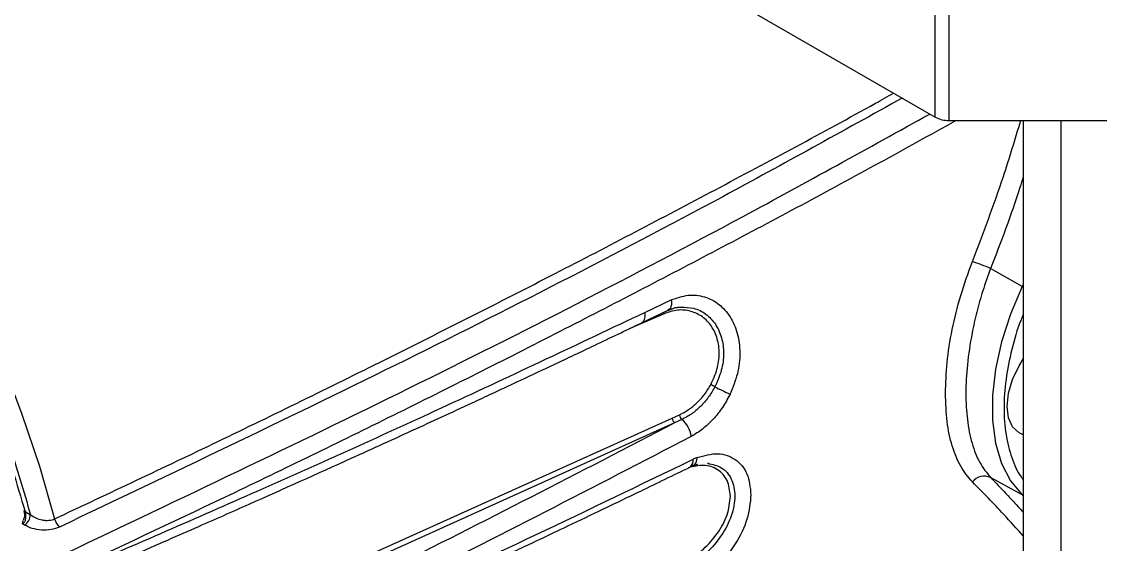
# Model space of a CAD drawing. Extents: x 7 to 135, y 3 to 97.
# Drawn here: x 14.396 to 18.203, y 7.033 to 8.878 of the extents above; entities that cross this region are included whole.
import ezdxf

# ---------------------------------------------------------------- set-up
doc = ezdxf.new("R2010")
doc.units = 0
doc.header["$MEASUREMENT"] = 0
doc.layers.add('OBJECT', color=7, linetype='CONTINUOUS')

msp = doc.modelspace()

# ---------------------------------------------------------------- linework, layer by layer
at = {"layer": 'OBJECT'}
for p, q in [((17.6196, 8.5412), (17.6196, 14.0733)), ((17.669, 8.5294), (17.669, 14.0615)), ((16.8152, 9.0056), (17.6196, 8.5412)), ((17.669, 8.5294), (18.2735, 8.5294)), ((17.9303, 8.5294), (17.9303, 6.906)), ((18.0632, 8.5294), (18.0632, 6.8293)), ((17.9268, 7.943), (17.8155, 8.0068)), ((17.9303, 7.9503), (17.9268, 7.943)), ((17.9303, 7.9411), (17.9268, 7.943)), ((16.5948, 7.8518), (16.6882, 7.8959)), ((16.663, 7.8473), (16.5649, 7.8046)), ((16.5838, 7.815), (16.6773, 7.8592)), ((16.5649, 7.8046), (16.5398, 7.7939)), ((14.6211, 6.5444), (16.6916, 7.479)), ((16.7006, 7.4616), (14.63, 6.527)), ((16.6916, 7.479), (16.7174, 7.4906)), ((16.726, 7.4735), (16.7006, 7.4616)), ((16.7536, 7.3053), (16.7643, 7.3101)), ((16.7578, 7.3114), (16.7829, 7.3156)), ((16.7643, 7.3101), (16.7829, 7.3156)), ((16.7796, 7.3396), (16.7654, 7.3333)), ((16.8159, 7.3195), (16.8221, 7.3197)), ((17.9268, 7.2076), (17.8155, 7.2688)), ((17.9303, 7.2061), (17.9268, 7.2076)), ((17.9268, 7.2076), (17.9303, 7.2043)), ((14.4084, 7.1492), (14.4278, 7.1376)), ((14.4, 7.1051), (14.4023, 7.1178)), ((14.4065, 7.1012), (14.4, 7.1051))]:
    msp.add_line(p, q, dxfattribs=at)
at = {"layer": 'OBJECT', "flags": 128}
for points in [[(12.6534, 9.8146), (12.7976, 9.7146), (12.9405, 9.6041), (13.0813, 9.4835), (13.2196, 9.3535), (13.3545, 9.2146), (13.4855, 9.0675), (13.612, 8.9128), (13.7334, 8.7514), (13.8491, 8.5839), (13.9587, 8.4111), (14.0615, 8.2338), (14.1571, 8.0528), (14.245, 7.8691), (14.3249, 7.6834), (14.3964, 7.4965), (14.4592, 7.3095), (14.5129, 7.1231)], [(17.9268, 7.943), (17.8858, 7.8457), (17.8542, 7.7478), (17.8328, 7.6515), (17.822, 7.5586), (17.822, 7.471), (17.8328, 7.3906), (17.8542, 7.3189), (17.8858, 7.2575), (17.9268, 7.2076)], [(16.6882, 7.8959), (16.6891, 7.8876), (16.6889, 7.88), (16.6876, 7.8732), (16.6854, 7.8674), (16.6821, 7.8628), (16.6781, 7.8596), (16.6758, 7.8585)], [(17.9303, 7.4199), (17.9159, 7.4262), (17.8928, 7.4476), (17.8782, 7.4797), (17.8733, 7.5203), (17.8782, 7.5666), (17.8928, 7.6155), (17.9159, 7.6636), (17.9318, 7.6887)], [(14.4084, 7.1492), (14.4067, 7.1495), (14.4054, 7.1501), (14.4047, 7.1509), (14.4046, 7.1513)]]:
    msp.add_lwpolyline(points, dxfattribs=at)
at = {"layer": 'OBJECT'}
for centre, radius, start, end in [((17.667, 8.6304), 0.101, 241.9598, 271.1441), ((17.5479, 7.3982), 0.6648, 66.2705, 72.2063), ((16.5644, 7.8407), 0.0324, 307.7219, 20.0007), ((16.68, 7.8504), 0.0172, 173.658, 190.2638), ((16.5565, 7.0733), 0.5898, 61.0018, 62.5879), ((23.5301, 21.2862), 15.2426, 243.97574, 244.1997), ((16.7188, 7.482), 0.0273, 186.2967, 228.2303), ((16.7447, 7.4936), 0.0275, 186.2694, 227.0518), ((16.6708, 7.4037), 0.089, 6.7592, 51.6737), ((16.7396, 7.3279), 0.0264, 299.1302, 11.9284), ((16.7505, 7.336), 0.0293, 297.5366, 7.1439), ((17.7927, 7.2214), 0.0525, 64.3881, 142.4548), ((14.4085, 7.1515), 0.00395, 120.8139, 183.6102), ((14.3809, 7.1406), 0.0469, 302.9821, 356.3244), ((14.5645, 7.1346), 0.0529, 192.5831, 229.5119)]:
    msp.add_arc(centre, radius, start, end, dxfattribs=at)
for points, knots in [([(12.6179, 9.7429), (12.6816, 9.6992), (12.8099, 9.611), (13.0006, 9.4533), (13.1901, 9.2762), (13.3756, 9.0791), (13.5545, 8.8643), (13.7238, 8.635), (13.8811, 8.3942), (14.0245, 8.1449), (14.1519, 7.8915), (14.262, 7.6375), (14.3556, 7.3857), (14.4038, 7.2199), (14.4278, 7.1376)], [0, 0, 0, 0, 0.080321, 0.16194, 0.244772, 0.329378, 0.414487, 0.5, 0.585518, 0.670628, 0.755228, 0.838065, 0.919682, 1, 1, 1, 1]), ([(13.5435, 8.8496), (13.6073, 8.765), (13.7354, 8.5951), (13.9092, 8.3203), (14.0669, 8.0342), (14.2041, 7.7403), (14.321, 7.4437), (14.3793, 7.2471), (14.4084, 7.1492)], [0, 0, 0, 0, 0.165461, 0.332207, 0.5, 0.667784, 0.834534, 1, 1, 1, 1]), ([(14.5129, 7.1231), (14.7053, 7.2137), (15.0972, 7.3983), (15.6858, 7.6872), (16.2713, 7.9834), (16.8476, 8.2858), (17.245, 8.4984), (17.4516, 8.6139), (17.4729, 8.6259)], [0, 0, 0, 0, 0.189153, 0.385166, 0.588046, 0.781473, 0.977427, 1, 1, 1, 1]), ([(17.5034, 8.6083), (17.2933, 8.4917), (16.7106, 8.1685), (15.7215, 7.6617), (14.927, 7.2834), (14.5302, 7.0943)], [0, 0, 0, 0, 0.220185, 0.61043, 1, 1, 1, 1]), ([(14.5526, 7.002), (14.9581, 7.1947), (15.7695, 7.5803), (16.7836, 8.0993), (17.3823, 8.4311), (17.6007, 8.5521)], [0, 0, 0, 0, 0.388118, 0.776745, 1, 1, 1, 1]), ([(14.5833, 6.9498), (14.7722, 7.0384), (15.1564, 7.2186), (15.7334, 7.5004), (16.3072, 7.7891), (16.8728, 8.0836), (17.3322, 8.3287), (17.6035, 8.4796), (17.693, 8.5294)], [0, 0, 0, 0, 0.176451, 0.358939, 0.547468, 0.727662, 0.91017, 1, 1, 1, 1]), ([(17.7511, 8.0312), (17.789, 8.131), (17.8514, 8.2951), (17.9021, 8.4634), (17.9219, 8.5294)], [0, 0, 0, 0, 0.608137, 1, 1, 1, 1]), ([(17.9303, 8.331), (17.9264, 8.3182), (17.893, 8.2083), (17.8518, 8.1013), (17.8155, 8.0068)], [0, 0, 0, 0, 0.117017, 1, 1, 1, 1]), ([(17.6561, 7.5661), (17.6572, 7.6019), (17.6595, 7.6736), (17.6784, 7.7908), (17.7075, 7.9113), (17.7365, 7.9912), (17.7511, 8.0312)], [0, 0, 0, 0, 0.249549, 0.499969, 0.749833, 1, 1, 1, 1]), ([(17.8155, 8.0068), (17.8059, 7.9804), (17.7874, 7.9294), (17.7661, 7.853), (17.7463, 7.7652), (17.7317, 7.6675), (17.7264, 7.5645), (17.7316, 7.4707), (17.7482, 7.3884), (17.7751, 7.3185), (17.802, 7.2853), (17.8155, 7.2688)], [0, 0, 0, 0, 0.08716, 0.168378, 0.249872, 0.377197, 0.499566, 0.621999, 0.749352, 0.874781, 1, 1, 1, 1]), ([(16.6882, 7.8959), (16.7082, 7.9029), (16.7482, 7.917), (16.8069, 7.9097), (16.8582, 7.8834), (16.8985, 7.8386), (16.9244, 7.7793), (16.9333, 7.71), (16.9253, 7.6352), (16.9058, 7.5871), (16.896, 7.5631)], [0, 0, 0, 0, 0.125398, 0.250033, 0.374937, 0.500006, 0.625107, 0.75017, 0.875155, 1, 1, 1, 1]), ([(14.5854, 6.9407), (14.8002, 7.0338), (15.2422, 7.2252), (15.9127, 7.5286), (16.3634, 7.7422), (16.5948, 7.8518)], [0, 0, 0, 0, 0.3150005, 0.6483317, 1, 1, 1, 1]), ([(16.828, 7.5969), (16.8363, 7.6148), (16.8528, 7.6506), (16.8599, 7.7073), (16.853, 7.76), (16.8322, 7.8048), (16.7997, 7.8384), (16.7583, 7.858), (16.7112, 7.8632), (16.6791, 7.8526), (16.663, 7.8473)], [0, 0, 0, 0, 0.1248515, 0.2496701, 0.3745086, 0.4994314, 0.6244738, 0.7495868, 0.8746189, 1, 1, 1, 1]), ([(16.6771, 7.8591), (16.6853, 7.8624), (16.7016, 7.8692), (16.718, 7.8706), (16.7262, 7.8713)], [0, 0, 0, 0, 0.500584, 1, 1, 1, 1]), ([(16.6865, 7.8624), (16.6975, 7.867), (16.7095, 7.872), (16.7209, 7.8707), (16.7219, 7.8706)], [0, 0, 0, 0, 0.912323, 1, 1, 1, 1]), ([(16.7219, 7.8706), (16.7375, 7.8703), (16.7697, 7.8696), (16.8121, 7.8475), (16.8462, 7.8119), (16.8681, 7.7639), (16.8755, 7.7078), (16.8682, 7.647), (16.851, 7.6085), (16.8424, 7.5891)], [0, 0, 0, 0, 0.135537, 0.279645, 0.423505, 0.567298, 0.711235, 0.855462, 1, 1, 1, 1]), ([(17.9303, 7.8439), (17.9277, 7.8378), (17.9103, 7.797), (17.8885, 7.7195), (17.8672, 7.6143), (17.8605, 7.5129), (17.8672, 7.4193), (17.8885, 7.3387), (17.9103, 7.2864), (17.9277, 7.2656), (17.9303, 7.2626)], [0, 0, 0, 0, 0.026871, 0.181055, 0.339435, 0.5, 0.660565, 0.818945, 0.973129, 1, 1, 1, 1]), ([(14.5752, 6.9026), (14.6379, 6.9296), (14.7504, 6.978), (14.8991, 7.0428), (15.0145, 7.0935), (15.1104, 7.1358), (15.2901, 7.2155), (15.5164, 7.3171), (15.7819, 7.4383), (15.9501, 7.516), (16.0734, 7.5734), (16.1662, 7.6168), (16.2838, 7.6721), (16.426, 7.7394), (16.5287, 7.7886), (16.5842, 7.8152)], [0, 0, 0, 0, 0.091691, 0.164514, 0.218476, 0.261777, 0.30597, 0.484367, 0.5981, 0.703041, 0.737311, 0.783982, 0.843319, 0.915324, 1, 1, 1, 1]), ([(16.7174, 7.4906), (16.7282, 7.4961), (16.7498, 7.5072), (16.7798, 7.5321), (16.8069, 7.5618), (16.821, 7.5852), (16.828, 7.5969)], [0, 0, 0, 0, 0.249686, 0.500038, 0.748854, 1, 1, 1, 1]), ([(16.8424, 7.5891), (16.835, 7.5765), (16.8203, 7.5513), (16.7918, 7.5189), (16.7601, 7.4917), (16.7374, 7.4795), (16.726, 7.4735)], [0, 0, 0, 0, 0.251034, 0.499842, 0.750237, 1, 1, 1, 1]), ([(16.896, 7.5631), (16.8875, 7.547), (16.8704, 7.5151), (16.8369, 7.4736), (16.7996, 7.4383), (16.7727, 7.4222), (16.7592, 7.4141)], [0, 0, 0, 0, 0.251428, 0.50031, 0.75055, 1, 1, 1, 1]), ([(17.7511, 7.2534), (17.7365, 7.2708), (17.7074, 7.3055), (17.6784, 7.3786), (17.6596, 7.4645), (17.6573, 7.5322), (17.6561, 7.5661)], [0, 0, 0, 0, 0.2502293, 0.5008815, 0.7498238, 1, 1, 1, 1]), ([(16.7006, 7.4616), (16.3636, 7.287), (15.6895, 6.9376), (14.9925, 6.6047), (14.644, 6.4382)], [0, 0, 0, 0, 0.499931, 1, 1, 1, 1]), ([(16.7592, 7.4141), (16.4156, 7.2358), (15.733, 6.8816), (15.0269, 6.5442), (14.6763, 6.3767)], [0, 0, 0, 0, 0.50338, 1, 1, 1, 1]), ([(16.7796, 7.3396), (16.8047, 7.3466), (16.8548, 7.3604), (16.9175, 7.3369), (16.9613, 7.2861), (16.967, 7.2341), (16.9698, 7.2082)], [0, 0, 0, 0, 0.250566, 0.500351, 0.750175, 1, 1, 1, 1]), ([(14.6768, 6.3701), (14.8398, 6.4417), (15.1753, 6.5891), (15.6864, 6.8214), (16.2208, 7.0702), (16.5808, 7.2441), (16.7654, 7.3333)], [0, 0, 0, 0, 0.22962, 0.472827, 0.72962, 1, 1, 1, 1]), ([(16.8974, 7.2025), (16.895, 7.2221), (16.8903, 7.2615), (16.8543, 7.2997), (16.8052, 7.3171), (16.767, 7.3078), (16.7488, 7.3034)], [0, 0, 0, 0, 0.255711, 0.511802, 0.768375, 1, 1, 1, 1]), ([(16.8174, 7.3191), (16.8343, 7.3155), (16.8697, 7.3081), (16.9041, 7.2655), (16.9171, 7.2052), (16.9042, 7.1339), (16.868, 7.063), (16.8141, 6.9994), (16.7717, 6.9726), (16.7504, 6.9591)], [0, 0, 0, 0, 0.131882, 0.276449, 0.4208, 0.565135, 0.709678, 0.854611, 1, 1, 1, 1]), ([(14.6655, 6.3414), (14.7307, 6.37), (14.8476, 6.4212), (15.0022, 6.4897), (15.1222, 6.5432), (15.2218, 6.5879), (15.4087, 6.6722), (15.644, 6.7795), (15.9199, 6.9075), (16.0948, 6.9896), (16.223, 7.0502), (16.3195, 7.096), (16.4416, 7.1544), (16.5895, 7.2255), (16.6962, 7.2774), (16.7539, 7.3054)], [0, 0, 0, 0, 0.09169, 0.164513, 0.218477, 0.261778, 0.305971, 0.48437, 0.598102, 0.703044, 0.737312, 0.783982, 0.843318, 0.915323, 1, 1, 1, 1]), ([(17.9303, 7.0628), (17.9078, 7.088), (17.8546, 7.1478), (17.789, 7.2148), (17.7511, 7.2534)], [0, 0, 0, 0, 0.4227785, 1, 1, 1, 1]), ([(17.8155, 7.2688), (17.8518, 7.2311), (17.893, 7.1884), (17.9264, 7.1503), (17.9303, 7.1458)], [0, 0, 0, 0, 0.882983, 1, 1, 1, 1]), ([(16.7429, 6.9764), (16.7631, 6.9886), (16.8034, 7.013), (16.8543, 7.0715), (16.8903, 7.138), (16.895, 7.181), (16.8974, 7.2025)], [0, 0, 0, 0, 0.250681, 0.500935, 0.750645, 1, 1, 1, 1]), ([(16.9698, 7.2082), (16.967, 7.1797), (16.9613, 7.1228), (16.9174, 7.0332), (16.8547, 6.9523), (16.8046, 6.9168), (16.7796, 6.8991)], [0, 0, 0, 0, 0.24993, 0.499886, 0.749919, 1, 1, 1, 1]), ([(14.4, 7.1051), (14.4013, 7.1061), (14.4039, 7.108), (14.4071, 7.1125), (14.4097, 7.118), (14.4117, 7.1262), (14.412, 7.1371), (14.4096, 7.1451), (14.4084, 7.1492)], [0, 0, 0, 0, 0.115729, 0.237005, 0.365058, 0.500932, 0.749862, 1, 1, 1, 1]), ([(14.4045, 7.1513), (14.4054, 7.1468), (14.407, 7.1379), (14.4058, 7.1259), (14.4028, 7.1201), (14.4018, 7.118)], [0, 0, 0, 0, 0.402241, 0.791313, 1, 1, 1, 1]), ([(14.4278, 7.1376), (14.4337, 7.1336), (14.4456, 7.1256), (14.4648, 7.1196), (14.4808, 7.1176), (14.4927, 7.1179), (14.5037, 7.1195), (14.5098, 7.1219), (14.5129, 7.1231)], [0, 0, 0, 0, 0.250259, 0.499688, 0.634038, 0.761572, 0.8832, 1, 1, 1, 1]), ([(14.5302, 7.0943), (14.5204, 7.0908), (14.501, 7.0838), (14.4662, 7.0827), (14.4328, 7.0882), (14.4153, 7.0969), (14.4065, 7.1012)], [0, 0, 0, 0, 0.249705, 0.499483, 0.749364, 1, 1, 1, 1])]:
    msp.add_open_spline(points, degree=3, knots=knots, dxfattribs=at)

doc.saveas('drawing.dxf')
